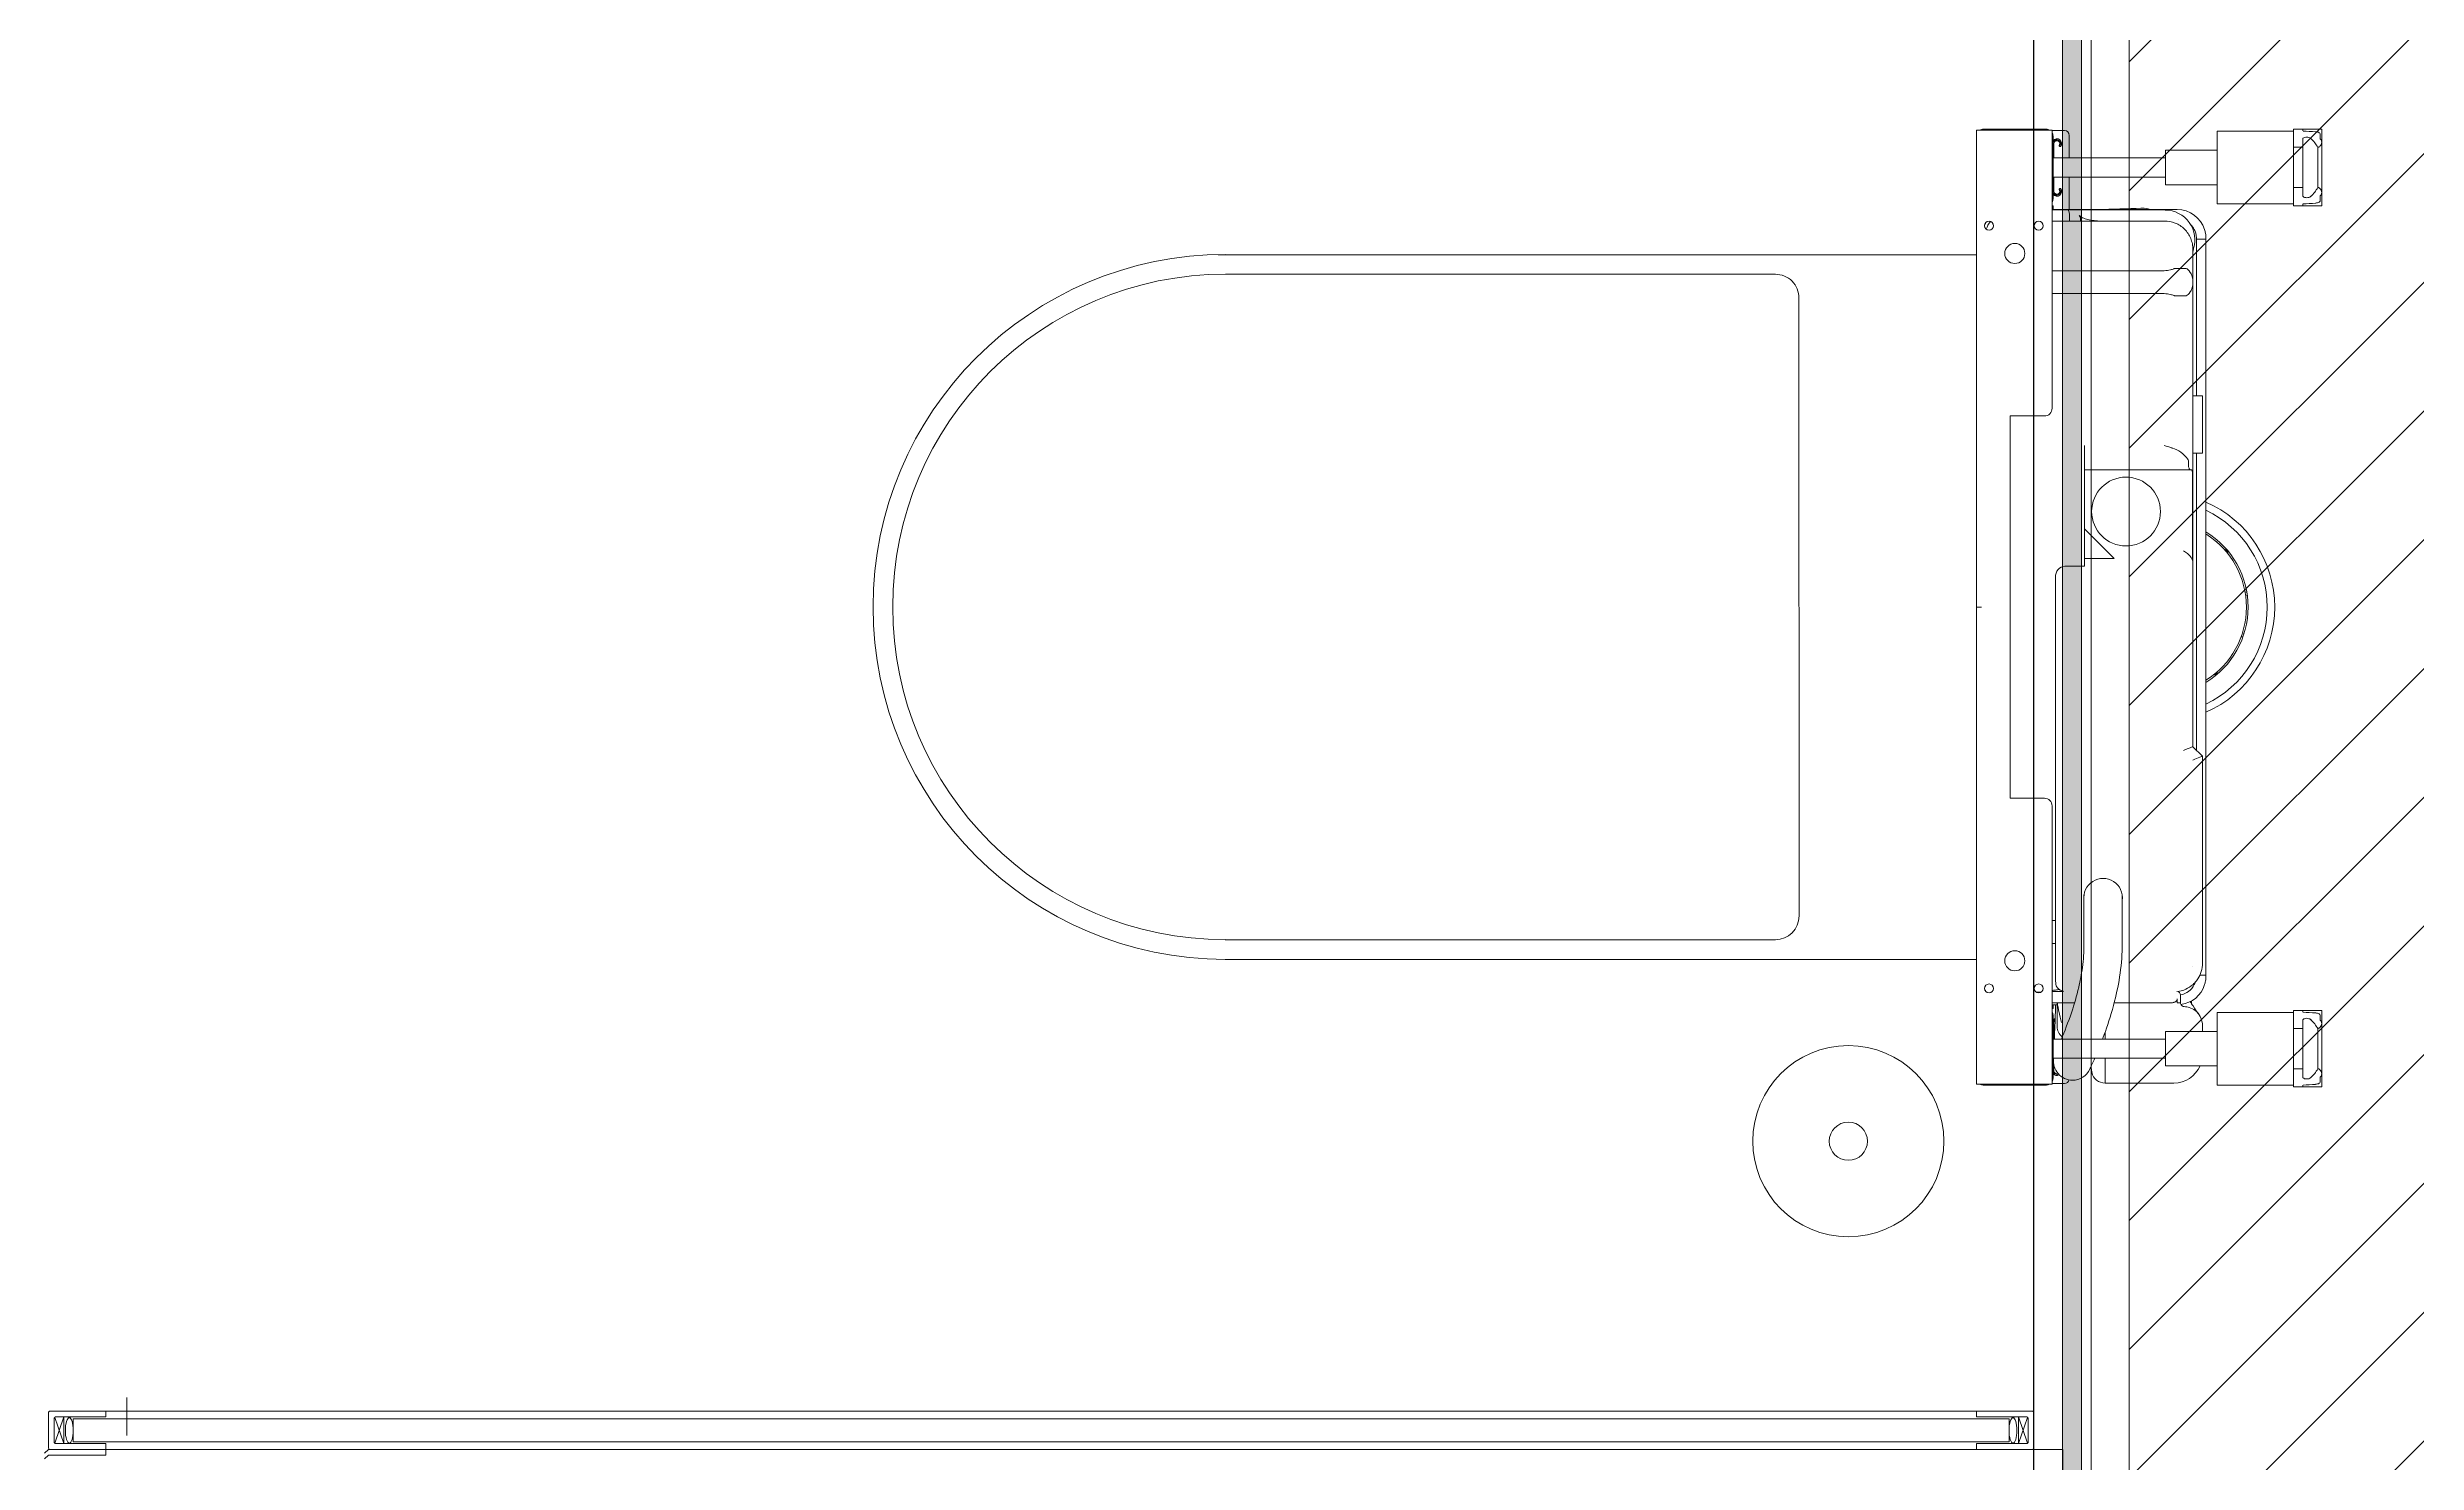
# Model space of a CAD drawing. Header units: millimetres. Extents: x -18512 to 101824, y -95768 to 52898.
# Drawn here: x 60879 to 62118, y -61831 to -61091 of the extents above; entities that cross this region are included whole.
import ezdxf
from ezdxf.enums import TextEntityAlignment as Align

# ---------------------------------------------------------------- set-up
doc = ezdxf.new("R2010")
doc.units = ezdxf.units.MM
doc.header["$LTSCALE"] = 25
doc.set_wipeout_variables(frame=1)
doc.layers.get('0').update_dxf_attribs({"color": 254, "lineweight": 0})
for name, color, linetype in [('1_Wall finish', 2, 'Continuous'), ('AR WALL HATCH', 8, 'Continuous'), ('HAT', 8, 'Continuous')]:
    doc.layers.add(name, color=color, linetype=linetype)
for name, color, linetype, lineweight in [('_FW_FUR_FIXED', 62, 'Continuous', 0), ('_FW_SANITARYWARE', 254, 'Continuous', 0), ('A200-1 Fine Outline', 8, 'Continuous', 9), ('A300-2 Openings', 4, 'Continuous', 15), ('I-FLR-TILE', 253, 'Continuous', 9)]:
    doc.layers.add(name, color=color, linetype=linetype, lineweight=lineweight)
doc.styles.get("Standard").update_dxf_attribs({"font": 'arial.ttf'})

# ---------------------------------------------------------------- blocks, each defined once
blk = doc.blocks.new('system cistern')
at = {"layer": '_FW_SANITARYWARE', "ltscale": 25}
for p, q in [((20675.3, 3084.9), (20714.8, 3084.9)), ((20675.3, 2585.9), (20675.3, 3084.9)), ((20678.8, 3085.4), (20683.5, 3085.4)), ((20683.5, 3085.4), (20699.1, 3085.4)), ((20683.5, 3084.9), (20683.5, 3085.4)), ((20699.1, 3085.4), (20699.1, 3084.9)), ((20699.1, 3085.4), (20711.8, 3085.4)), ((20714.8, 3084.9), (20714.8, 2939.4)), ((20721.3, 3084.6), (20714.8, 3084.6)), ((20715.3, 3081.9), (20715.3, 3048.9)), ((20715.8, 3077.9), (20715.8, 3075.1)), ((20742.5, 3084.4), (20778.5, 3084.4)), ((20742.5, 3071.4), (20742.5, 3084.4)), ((20774.1, 3075.4), (20774.1, 3057.4)), ((20774.1, 3075.4), (20801.1, 3075.4)), ((20841.1, 3085.4), (20801.1, 3085.4)), ((20801.1, 3047.4), (20801.1, 3085.4)), ((20841.1, 3085.4), (20841.1, 3086.4)), ((20841.1, 3086.4), (20846.1, 3086.4)), ((20841.1, 3085.4), (20841.1, 3047.4)), ((20841.1, 3076.9), (20841.1, 3055.8)), ((20841.1, 3076.9), (20846.1, 3076.9)), ((20846.1, 3086.4), (20855.9, 3086.4)), ((20846.1, 3085.4), (20846.1, 3086.4)), ((20846.1, 3076.9), (20846.1, 3081.6)), ((20846.1, 3076.9), (20846.1, 3055.8)), ((20853.9, 3055.8), (20853.9, 3076.9)), ((20855.1, 3083.6), (20855.1, 3081.2)), ((20855.9, 3086.4), (20855.9, 3079.6)), ((20855.9, 3079.6), (20855.9, 3053.1)), ((20715.3, 3071.4), (20774.1, 3071.4)), ((20715.3, 3061.4), (20774.1, 3061.4)), ((20715.8, 3052.9), (20715.8, 3061.4)), ((20717.5, 3050.1), (20717.5, 3050.4)), ((20742.5, 3057.7), (20742.5, 3061.4)), ((20774.1, 3057.4), (20801.1, 3057.4)), ((20793.5, 3054.4), (20793.5, 3057.4)), ((20841.1, 3055.8), (20846.1, 3055.8)), ((20846.1, 3051.1), (20846.1, 3055.8)), ((20855.1, 3051.5), (20855.1, 3049.1)), ((20855.9, 3053.1), (20855.9, 3046.4)), ((20714.8, 3045.4), (20715.3, 3045.4)), ((20717.5, 3043.4), (20714.8, 3043.4)), ((20719.5, 3042.4), (20714.8, 3042.4)), ((20715.3, 3045.4), (20715.3, 3043.4)), ((20719.5, 3042.4), (20726.5, 3042.4)), ((20747.3, 3042.4), (20771.5, 3042.4)), ((20777.6, 3042.4), (20771.5, 3042.4)), ((20782, 3042.4), (20780.2, 3042.4)), ((20782, 3038.4), (20782, 3042.4)), ((20782, 3042.4), (20782, 3042.4)), ((20787.7, 3041.4), (20787.7, 3042.6)), ((20841.1, 3047.4), (20801.1, 3047.4)), ((20841.1, 3046.4), (20841.1, 3047.4)), ((20841.1, 3046.4), (20846.1, 3046.4)), ((20846.1, 3046.4), (20846.1, 3047.3)), ((20855.9, 3046.4), (20846.1, 3046.4)), ((20706.7, 3037), (20708.8, 3037)), ((20708.8, 3037), (20706.8, 3037)), ((20714.8, 3036.4), (20719.5, 3036.4)), ((20716.5, 3029.3), (20716.5, 3022.4)), ((20720.7, 3036.4), (20719.5, 3036.4)), ((20780, 3036.4), (20780, 3036.4)), ((20792.1, 3027.9), (20792.1, 3027.9)), ((20792.2, 3027.9), (20795.3, 3027.9)), ((20795.3, 3027.9), (20795.3, 3028.4)), ((20795.3, 2983.4), (20795.3, 3027.9)), ((20716.5, 3010.6), (20716.5, 3022.4)), ((20793.5, 3021.6), (20793.5, 3021.4)), ((20793.5, 3010.6), (20793.5, 3021.4)), ((20716.5, 3011.4), (20714.8, 3011.4)), ((20716.5, 3009.7), (20716.5, 3010.6)), ((20716.5, 2996.4), (20716.5, 3004.5)), ((20731.5, 3011.4), (20731.5, 2985.9)), ((20751.5, 3011.4), (20751.5, 2985.9)), ((20793.5, 3010.6), (20793.5, 2996.4)), ((20714.8, 2999.4), (20716.5, 2999.4)), ((20716.5, 2972.7), (20716.5, 2996.4)), ((20793.5, 2972.7), (20793.5, 2996.4)), ((20795.3, 2687.4), (20795.3, 2983.4)), ((20716.5, 2972.7), (20716.5, 2962.1)), ((20793.5, 2962.1), (20793.5, 2972.7)), ((20716.5, 2848.7), (20716.5, 2962.1)), ((20793.5, 2913.4), (20793.5, 2962.1)), ((20675.3, 2942.9), (20666.5, 2942.9)), ((20666.5, 2727.9), (20666.5, 2942.9)), ((20525.3, 2930.4), (20526.3, 2931.4)), ((20525.3, 2930.4), (20525.3, 2920.4)), ((20526.3, 2919.4), (20526.3, 2931.4)), ((20526.3, 2931.4), (20666.5, 2931.4)), ((20710.8, 2935.4), (20692.8, 2935.4)), ((20692.8, 2935.4), (20692.8, 2735.4)), ((20525.3, 2920.4), (20526.3, 2919.4)), ((20526.3, 2919.4), (20666.5, 2919.4)), ((20788.5, 2908.4), (20793.5, 2913.4)), ((20788.5, 2848.7), (20788.5, 2908.4)), ((20790.3, 2754.9), (20790.3, 2910.1)), ((20662.3, 2884.4), (20663.8, 2890.9)), ((20663.8, 2890.9), (20663.8, 2779.9)), ((20663.8, 2890.9), (20666.5, 2890.9)), ((20662.3, 2884.4), (20662.3, 2786.4)), ((20799.9, 2871), (20800.2, 2871.3)), ((20799.9, 2871), (20801.5, 2869.7)), ((20801.7, 2870), (20801.5, 2869.7)), ((20716.5, 2848.7), (20716.5, 2835.7)), ((20788.5, 2848.7), (20788.5, 2835.7)), ((20814.6, 2851), (20813.7, 2850.9)), ((20814.4, 2848.9), (20815.3, 2849)), ((20675.3, 2835.4), (20672.8, 2835.4)), ((20675.3, 2835.4), (20675.3, 2837.9)), ((20675.3, 2835.4), (20675.3, 2832.9)), ((20675.3, 2835.4), (20677.8, 2835.4)), ((20716.5, 2819.8), (20716.5, 2835.7)), ((20788.5, 2812), (20788.5, 2835.7)), ((20816.7, 2827.5), (20815.7, 2827.4)), ((20816.1, 2829.4), (20817, 2829.5)), ((20721.5, 2814), (20731.8, 2814)), ((20731.8, 2814), (20731.8, 2750.8)), ((20747.3, 2810), (20731.8, 2810)), ((20731.8, 2794.5), (20747.3, 2810)), ((20788.2, 2806), (20788.2, 2810.9)), ((20788.2, 2765.6), (20788.2, 2806)), ((20788.5, 2812), (20788.5, 2810.9)), ((20788.5, 2806), (20788.5, 2810.9)), ((20788.5, 2806), (20788.5, 2665.4)), ((20806.9, 2806.7), (20805.6, 2805.2)), ((20805.9, 2804.9), (20805.6, 2805.2)), ((20806.9, 2806.7), (20807.2, 2806.5)), ((20662.3, 2786.4), (20663.8, 2779.9)), ((20663.8, 2779.9), (20666.5, 2779.9)), ((20787.3, 2763.6), (20731.8, 2763.6)), ((20786.2, 2759.4), (20786.2, 2761.6)), ((20787.7, 2763.6), (20787.3, 2763.6)), ((20788.5, 2754.9), (20793.5, 2754.9)), ((20793.5, 2724.9), (20793.5, 2754.9)), ((20525.3, 2750.4), (20526.3, 2751.4)), ((20525.3, 2750.4), (20525.3, 2740.4)), ((20525.3, 2740.4), (20526.3, 2739.4)), ((20526.3, 2739.4), (20526.3, 2751.4)), ((20526.3, 2751.4), (20666.5, 2751.4)), ((20526.3, 2739.4), (20666.5, 2739.4)), ((20675.3, 2727.9), (20666.5, 2727.9)), ((20692.8, 2735.4), (20710.8, 2735.4)), ((20714.8, 2731.4), (20714.8, 2585.9)), ((20788.5, 2724.9), (20793.5, 2724.9)), ((20790.3, 2687.4), (20790.3, 2724.9)), ((20790.3, 2687.4), (20790.3, 2642.9)), ((20795.3, 2687.4), (20795.3, 2642.9)), ((20773.5, 2671.4), (20714.8, 2671.4)), ((20785, 2672.5), (20778.9, 2672.5)), ((20714.8, 2659.4), (20773.5, 2659.4)), ((20785, 2658.2), (20778.9, 2658.2)), ((20788.5, 2665.4), (20788.5, 2648.9)), ((20788.5, 2648.4), (20788.5, 2648.9)), ((20790.3, 2642.4), (20790.3, 2642.9)), ((20790.3, 2642.9), (20795.3, 2642.9)), ((20795.3, 2642.9), (20795.3, 2642.4)), ((20773.5, 2633.4), (20714.8, 2633.4)), ((20723.9, 2633.4), (20723.9, 2631.6)), ((20729.6, 2633.4), (20729.6, 2631.6)), ((20723.2, 2627.6), (20714.8, 2627.6)), ((20780.3, 2627.4), (20714.8, 2627.4)), ((20714.8, 2625.4), (20715.3, 2625.4)), ((20715.3, 2627.4), (20715.3, 2625.4)), ((20715.3, 2588.9), (20715.3, 2621.9)), ((20715.8, 2617.9), (20715.8, 2610.4)), ((20773.9, 2627.6), (20723.2, 2627.6)), ((20723.8, 2627.4), (20723.8, 2610.4)), ((20738.7, 2627.4), (20761.8, 2626.6)), ((20751.8, 2627.4), (20761.3, 2626.7)), ((20841.1, 2624.4), (20801.1, 2624.4)), ((20801.1, 2586.4), (20801.1, 2624.4)), ((20841.1, 2624.4), (20841.1, 2625.4)), ((20841.1, 2625.4), (20846.1, 2625.4)), ((20841.1, 2624.4), (20841.1, 2586.4)), ((20846.1, 2625.4), (20855.9, 2625.4)), ((20846.1, 2624.4), (20846.1, 2625.4)), ((20846.1, 2615.9), (20846.1, 2620.6)), ((20855.1, 2622.6), (20855.1, 2620.2)), ((20855.9, 2625.4), (20855.9, 2618.6)), ((20855.9, 2618.6), (20855.9, 2592.1)), ((20715.3, 2610.4), (20774.1, 2610.4)), ((20774.1, 2614.4), (20774.1, 2596.4)), ((20774.1, 2614.4), (20801.1, 2614.4)), ((20841.1, 2615.9), (20841.1, 2594.8)), ((20841.1, 2615.9), (20846.1, 2615.9)), ((20846.1, 2615.9), (20846.1, 2594.8)), ((20853.9, 2594.8), (20853.9, 2615.9)), ((20715.3, 2600.4), (20774.1, 2600.4)), ((20715.8, 2592.9), (20715.8, 2600.4)), ((20723.8, 2600.4), (20723.8, 2588.6)), ((20774.1, 2596.4), (20801.1, 2596.4)), ((20841.1, 2594.8), (20846.1, 2594.8)), ((20846.1, 2590.1), (20846.1, 2594.8)), ((20855.9, 2592.1), (20855.9, 2585.4)), ((20714.8, 2585.9), (20675.3, 2585.9)), ((20678.8, 2585.4), (20683.5, 2585.4)), ((20683.5, 2585.9), (20683.5, 2585.4)), ((20683.5, 2585.4), (20699.1, 2585.4)), ((20699.1, 2585.4), (20699.1, 2585.9)), ((20699.1, 2585.4), (20711.8, 2585.4)), ((20721.3, 2586.1), (20714.8, 2586.1)), ((20841.1, 2586.4), (20801.1, 2586.4)), ((20841.1, 2585.4), (20841.1, 2586.4)), ((20841.1, 2585.4), (20846.1, 2585.4)), ((20846.1, 2585.4), (20846.1, 2586.3)), ((20855.9, 2585.4), (20846.1, 2585.4)), ((20855.1, 2590.5), (20855.1, 2588.1))]:
    blk.add_line(p, q, dxfattribs=at)
for centre, radius in [((20681.8, 3034.9), 2.35), ((20695.3, 3020.4), 5.25), ((20707.8, 3034.9), 2.35), ((20753.5, 2785.4), 18), ((20695.3, 2650.4), 5.25), ((20681.8, 2635.9), 2.35), ((20707.8, 2635.9), 2.35)]:
    blk.add_circle(centre, radius, dxfattribs=at)
for centre, radius, start, end in [((20678.8, 3081.9), 3.5, 90, 121.0027), ((20711.8, 3081.9), 3.5, 58.9973, 90), ((20711.8, 3081.9), 3.5, 0, 31.0027), ((20717.3, 3077.9), 2.5, 59.5983, 143.1301), ((20717.3, 3077.9), 2, 63.1475, 180), ((20725.5, 3072.9), 10, 90, 188.6269), ((20717.3, 3077.9), 1.5, 68.1028, 180), ((20721.3, 3082.1), 2.5, 13.4897, 90), ((20725.5, 3072.9), 10, 24.6071, 90), ((20742.5, 3077.4), 7, 90, 167.9892), ((20778.5, 3069.4), 15, 23.5788, 90), ((20717.3, 3052.9), 2, 180, 243.6173), ((20717.3, 3052.9), 2.5, 216.8699, 249.6433), ((20717.3, 3052.9), 1.5, 180, 232.6706), ((20724.5, 3054.8), 7, 129.0804, 180), ((20723.5, 3050.4), 6, 180, 181.3386), ((20711.8, 3048.9), 3.5, 328.9973, 0), ((20780, 3038.4), 2, 274.3542, 0), ((20780.3, 3028.4), 10, 26.7437, 79.9555), ((20780.3, 3028.4), 15, 17.4576, 82.5467), ((20692.8, 3028.4), 15, 146.2672, 152.5744), ((20741.5, 2987.4), 10.1, 171.9307, 8.0693), ((20710.8, 2939.4), 4, 270, 0), ((20771.3, 2835.4), 60, 293.5886, 66.4114), ((20771.3, 2835.4), 56.1, 295.3398, 64.6602), ((20771.3, 2835.4), 46.1, 301.3876, 58.6124), ((20771.3, 2835.4), 45.2, 302.0961, 57.9039), ((20710.8, 2731.4), 4, 0, 90), ((20778.5, 2665.4), 10, 325.7561, 34.2439), ((20773.9, 2643.3), 15.6, 270.0041, 18.8698), ((20792.5, 2649.6), 4, 180, 198.8698), ((20692.8, 2642.4), 15, 207.4256, 213.7328), ((20694.5, 2642.6), 15, 199.0431, 216.8202), ((20780.3, 2642.4), 15, 270, 342.5424), ((20780.3, 2642.4), 10, 274.8485, 274.8488), ((20780.3, 2642.4), 10, 315.8597, 333.2563), ((20711.8, 2621.9), 3.5, 0, 31.0027), ((20717.3, 2617.9), 2.5, 323.1301, 143.1301), ((20717.3, 2617.9), 2, 315.6385, 180), ((20717.3, 2617.9), 1.5, 330, 180), ((20719, 2616.9), 0.5, 150, 232.8192), ((20717.3, 2592.9), 2.5, 216.8699, 36.8699), ((20717.3, 2592.9), 2, 180, 44.3615), ((20717.3, 2592.9), 1.5, 180, 30), ((20719, 2593.9), 0.5, 127.1808, 210), ((20678.8, 2588.9), 3.5, 238.9973, 270), ((20711.8, 2588.9), 3.5, 270, 301.0027), ((20711.8, 2588.9), 3.5, 328.9973, 0), ((20721.3, 2588.6), 2.5, 270, 0)]:
    blk.add_arc(centre, radius, start, end, dxfattribs=at)
at = {"layer": '_FW_SANITARYWARE', "ltscale": 25, "extrusion": (0, 0, -1)}
for centre, major_axis, ratio, start_param, end_param in [((20812.1, 3066.4), (113.4, 0), 0.176327, 5.017082, 5.077969), ((20838, 3066.4), (0, -20), 0.932515, 3.857968, 4.157578), ((20838, 3066.4), (0, 20), 0.932515, 2.125607, 2.425217), ((20812.1, 3066.4), (-113.4, 0), 0.176327, 4.346809, 4.407696), ((20704.5, 3036.8), (15.6, 0), 0.002415, 1.274072, 1.447229), ((20704.5, 3036.8), (15.6, 0), 0.002415, 4.843518, 5.001552), ((20721.5, 3031.4), (0, 5), 0.999997, 5.871668, 6.105993), ((20778.5, 3021.7), (10.6, -10.6), 0.997588, 5.496885, 5.497787), ((20788.5, 2915.4), (-5, 2.07), 0.00001, 3.138109, 4.710647), ((20783.5, 2910.4), (-5, 2.07), 0.00001, 3.147285, 4.715235), ((20721.5, 2819.8), (0, -5.77), 0.866025, 0, 1.570796), ((20783.5, 2812.9), (0, -5.77), 0.866025, 5.062345, 5.355889), ((20773.5, 2766.6), (0, -15), 1, 5.321801, 6.002795), ((20723.2, 2631.6), (0, -4), 0.177383, 4.712389, 6.283185), ((20717.9, 2631.6), (11.6, 0), 0.343944, 0, 0.286692), ((20812.1, 2605.4), (113.4, 0), 0.176327, 5.017082, 5.077969), ((20838, 2605.4), (0, -20), 0.932515, 3.857968, 4.157578), ((20838, 2605.4), (0, 20), 0.932515, 2.125607, 2.425217), ((20812.1, 2605.4), (-113.4, 0), 0.176327, 4.346809, 4.407696)]:
    blk.add_ellipse(centre, major_axis=major_axis, ratio=ratio, start_param=start_param, end_param=end_param, dxfattribs=at)
at = {"layer": '_FW_SANITARYWARE', "ltscale": 25}
for points, knots in [([(20737.1, 3071.4), (20737, 3071.6), (20736.9, 3071.9), (20735.5, 3075.1), (20735.4, 3075.4), (20734.6, 3077)], [7.634668, 7.634668, 7.634668, 7.634668, 7.812388, 7.812388, 9.941745, 9.941745, 9.941745, 9.941745]), ([(20735.7, 3078.8), (20735.7, 3078.8), (20735.7, 3078.8), (20735.6, 3078.6), (20735.6, 3078.5), (20735.5, 3078.1), (20735.4, 3077.7), (20735.3, 3076.8), (20735.2, 3076.4), (20735.1, 3076)], [0, 0, 0, 0, 0.270941, 0.270941, 0.540386, 0.540386, 1.069046, 1.069046, 1.408242, 1.408242, 1.408242, 1.408242]), ([(20846.1, 3081.6), (20846.1, 3081.6), (20846.1, 3081.6), (20846.3, 3081.8), (20846.6, 3082), (20847.3, 3082.2), (20847.7, 3082.2), (20848.4, 3082.2), (20848.8, 3082.2), (20849.5, 3082), (20849.8, 3081.8), (20850.1, 3081.6), (20850.2, 3081.5), (20850.3, 3081.4)], [0.9803301, 0.9803301, 0.9803301, 0.9803301, 0.9821896, 0.9821896, 1.0921239, 1.0921239, 1.2020581, 1.2020581, 1.3119923, 1.3119923, 1.4219266, 1.4219266, 1.4552106, 1.4552106, 1.4552106, 1.4552106]), ([(20855.1, 3083.6), (20855.1, 3083.8), (20855, 3084.1), (20854.7, 3084.4), (20854.5, 3084.6), (20853.9, 3084.8), (20853.6, 3084.9), (20853, 3085), (20852.8, 3085), (20852.6, 3085)], [0.5037847, 0.5037847, 0.5037847, 0.5037847, 0.6311932, 0.6311932, 0.7586017, 0.7586017, 0.8705463, 0.8705463, 0.9313184, 0.9313184, 0.9313184, 0.9313184]), ([(20853.9, 3076.9), (20854, 3076.9), (20854.1, 3076.9), (20854.4, 3077), (20854.5, 3077), (20854.9, 3077.3), (20855.1, 3077.5), (20855.5, 3078.1), (20855.6, 3078.4), (20855.8, 3079), (20855.9, 3079.3), (20855.9, 3079.8), (20855.8, 3080.1), (20855.6, 3080.6), (20855.5, 3080.9), (20855.2, 3081.1), (20855.2, 3081.2), (20855.1, 3081.2)], [0, 0, 0, 0, 0.0350632, 0.0350632, 0.0701264, 0.0701264, 0.1756294, 0.1756294, 0.2889417, 0.2889417, 0.402254, 0.402254, 0.5043855, 0.5043855, 0.606517, 0.606517, 0.6388437, 0.6388437, 0.6388437, 0.6388437]), ([(20715.5, 3072.4), (20715.5, 3072.4), (20715.5, 3072.4), (20715.6, 3072.2), (20715.6, 3071.8), (20715.6, 3071.4)], [0, 0, 0, 0, 0.2314483, 0.2314483, 0.6934007, 0.6934007, 0.6934007, 0.6934007]), ([(20716, 3061.4), (20716.1, 3060.3), (20716.1, 3059.1), (20716.3, 3053.4), (20716.5, 3048.4), (20716.6, 3043.4)], [2.308829, 2.308829, 2.308829, 2.308829, 2.706407, 2.706407, 4.305684, 4.305684, 4.305684, 4.305684]), ([(20717.5, 3054.8), (20717.5, 3054.8), (20717.5, 3054.8), (20717.5, 3054.6), (20717.5, 3054.4), (20717.5, 3053.8), (20717.5, 3053.2), (20717.5, 3051.7), (20717.5, 3050.9), (20717.5, 3048.8), (20717.5, 3047.5), (20717.5, 3045.3), (20717.5, 3044.5), (20717.5, 3043.4), (20717.5, 3043.1), (20717.5, 3042.7), (20717.5, 3042.6), (20717.5, 3042.5), (20717.5, 3042.4), (20717.5, 3042.4), (20717.5, 3042.4), (20717.5, 3042.4), (20717.5, 3042.4), (20717.5, 3042.4), (20717.5, 3042.4), (20717.5, 3042.4), (20717.5, 3042.4), (20717.5, 3042.4), (20717.5, 3042.4), (20717.5, 3042.4), (20717.5, 3042.4), (20717.5, 3042.4)], [0, 0, 0, 0, 0.336772, 0.336772, 0.668997, 0.668997, 1.186939, 1.186939, 1.631388, 1.631388, 2.10841, 2.10841, 2.371887, 2.371887, 2.459405, 2.459405, 2.488566, 2.488566, 2.498286, 2.498286, 2.501526, 2.501526, 2.502606, 2.502606, 2.502966, 2.502966, 2.503086, 2.503086, 2.503126, 2.503126, 2.503136, 2.503136, 2.503136, 2.503136]), ([(20719.8, 3052.7), (20719.3, 3051), (20718.8, 3049), (20718.2, 3046.1), (20718, 3045.4), (20717.8, 3043.9), (20717.6, 3043.1), (20717.5, 3042.4)], [0, 0, 0, 0, 0.739208, 0.739208, 0.977502, 0.977502, 1.218159, 1.218159, 1.218159, 1.218159]), ([(20717.5, 3050.4), (20717.5, 3050.4), (20717.5, 3050.4), (20717.5, 3050.4), (20717.5, 3050.4), (20717.5, 3050.4), (20717.5, 3050.4), (20717.5, 3050.4), (20717.5, 3050.4), (20717.5, 3050.4), (20717.5, 3050.4), (20717.5, 3050.4), (20717.5, 3050.4), (20717.5, 3050.4), (20717.5, 3050.4), (20717.5, 3050.4), (20717.5, 3050.4), (20717.5, 3050.4), (20717.5, 3050.4), (20717.5, 3050.4), (20717.5, 3050.4), (20717.5, 3050.3), (20717.5, 3050.3), (20717.5, 3050.2), (20717.5, 3049.9), (20717.5, 3048.8), (20717.5, 3048.3), (20717.5, 3047.2), (20717.5, 3046.6), (20717.5, 3045.2), (20717.5, 3044.4), (20717.5, 3043.3), (20717.5, 3043.1), (20717.5, 3042.7), (20717.5, 3042.6), (20717.5, 3042.5), (20717.5, 3042.4), (20717.5, 3042.4), (20717.5, 3042.4), (20717.5, 3042.4), (20717.5, 3042.4), (20717.5, 3042.4), (20717.5, 3042.4), (20717.5, 3042.4), (20717.5, 3042.4), (20717.5, 3042.4), (20717.5, 3042.4), (20717.5, 3042.4), (20717.5, 3042.4), (20717.5, 3042.4)], [0, 0, 0, 0, 0.000012, 0.000012, 0.000078, 0.000078, 0.000166, 0.000166, 0.000401, 0.000401, 0.001027, 0.001027, 0.002697, 0.002697, 0.007149, 0.007149, 0.019022, 0.019022, 0.034852, 0.034852, 0.077067, 0.077067, 0.133357, 0.133357, 0.618468, 0.618468, 0.933501, 0.933501, 1.203959, 1.203959, 1.469495, 1.469495, 1.557076, 1.557076, 1.586239, 1.586239, 1.59596, 1.59596, 1.5992, 1.5992, 1.60028, 1.60028, 1.60064, 1.60064, 1.60076, 1.60076, 1.6008, 1.6008, 1.600809, 1.600809, 1.600809, 1.600809]), ([(20719.7, 3061.4), (20721.2, 3057.6), (20723.2, 3052.7), (20726.4, 3043.2), (20727.6, 3038.9), (20729.5, 3031), (20730.2, 3027.5), (20731.2, 3019.9), (20731.5, 3015.7), (20731.5, 3011.4)], [2.769667, 2.769667, 2.769667, 2.769667, 5.156278, 5.156278, 6.821659, 6.821659, 7.972119, 7.972119, 9.243337, 9.243337, 9.243337, 9.243337]), ([(20751.5, 3011.4), (20751.5, 3016.7), (20751.1, 3021.9), (20749.7, 3032.1), (20748.7, 3037), (20746, 3047.4), (20744.3, 3052.7), (20742.2, 3058.8), (20741.7, 3060.1), (20741.2, 3061.4)], [0, 0, 0, 0, 1.571299, 1.571299, 3.189399, 3.189399, 5.240618, 5.240618, 5.829367, 5.829367, 5.829367, 5.829367]), ([(20793.5, 3054.4), (20793.5, 3054.4), (20793.5, 3054.4), (20793.5, 3052.7), (20793.1, 3051.1), (20791.7, 3048.4), (20790.8, 3047.3), (20788.8, 3045.8), (20787.8, 3045.2), (20785.8, 3044.6), (20784.9, 3044.4), (20783.9, 3044.4)], [-2.060396, -2.060396, -2.060396, -2.060396, -2.059058, -2.059058, -1.359187, -1.359187, -0.790326, -0.790326, -0.347939, -0.347939, -0.044543, -0.044543, -0.044543, -0.044543]), ([(20850.3, 3051.3), (20850.2, 3051.2), (20850.1, 3051.2), (20849.8, 3050.9), (20849.5, 3050.8), (20848.8, 3050.6), (20848.4, 3050.5), (20847.7, 3050.5), (20847.3, 3050.6), (20846.6, 3050.8), (20846.3, 3050.9), (20846.1, 3051.1), (20846.1, 3051.1), (20846.1, 3051.1)], [0.9489056, 0.9489056, 0.9489056, 0.9489056, 0.9821896, 0.9821896, 1.0921239, 1.0921239, 1.2020581, 1.2020581, 1.3119923, 1.3119923, 1.4219266, 1.4219266, 1.4237861, 1.4237861, 1.4237861, 1.4237861]), ([(20855.1, 3051.5), (20855.2, 3051.6), (20855.2, 3051.6), (20855.5, 3051.9), (20855.6, 3052.1), (20855.8, 3052.6), (20855.9, 3052.9), (20855.9, 3053.5), (20855.8, 3053.8), (20855.6, 3054.5), (20855.4, 3054.8), (20855, 3055.3), (20854.8, 3055.5), (20854.5, 3055.7), (20854.4, 3055.7), (20854.1, 3055.8), (20854, 3055.8), (20853.9, 3055.8)], [-0.6447463, -0.6447463, -0.6447463, -0.6447463, -0.6124196, -0.6124196, -0.5102881, -0.5102881, -0.4081567, -0.4081567, -0.2812853, -0.2812853, -0.154414, -0.154414, -0.077207, -0.077207, -0.0386035, -0.0386035, 0, 0, 0, 0]), ([(20778.5, 3042.2), (20778.3, 3042.3), (20778.1, 3042.3), (20777.7, 3042.4), (20777.6, 3042.4), (20777.6, 3042.4)], [0.26037149, 0.26037149, 0.26037149, 0.26037149, 0.32981746, 0.32981746, 0.35391588, 0.35391588, 0.35391588, 0.35391588]), ([(20780.2, 3040.4), (20780.2, 3040.6), (20780.2, 3040.8), (20780, 3041.2), (20779.9, 3041.4), (20779.5, 3041.8), (20779.2, 3041.9), (20778.8, 3042.1), (20778.7, 3042.2), (20778.5, 3042.2)], [0, 0, 0, 0, 0.0624149, 0.0624149, 0.1330859, 0.1330859, 0.2212591, 0.2212591, 0.2668093, 0.2668093, 0.2668093, 0.2668093]), ([(20782, 3042.4), (20782, 3042.5), (20782, 3042.6), (20782.1, 3042.9), (20782.2, 3043.2), (20782.4, 3043.6), (20782.6, 3043.8), (20783, 3044.1), (20783.2, 3044.2), (20783.6, 3044.3), (20783.8, 3044.4), (20783.9, 3044.4)], [-0.653646, -0.653646, -0.653646, -0.653646, -0.6176462, -0.6176462, -0.5513847, -0.5513847, -0.4752602, -0.4752602, -0.3911989, -0.3911989, -0.3386413, -0.3386413, -0.3386413, -0.3386413]), ([(20787.1, 3041.7), (20787.5, 3042.4), (20788.1, 3043.3), (20789.5, 3045.6), (20790.4, 3046.8), (20791, 3047.7), (20791.2, 3047.9), (20791.3, 3048), (20791.3, 3048), (20791.3, 3048)], [0.285351, 0.285351, 0.285351, 0.285351, 1.112132, 1.112132, 2.88311, 2.88311, 3.988296, 3.988296, 4.266135, 4.266135, 4.266135, 4.266135]), ([(20852.6, 3047.7), (20852.8, 3047.7), (20853, 3047.7), (20853.6, 3047.8), (20853.9, 3047.9), (20854.5, 3048.1), (20854.7, 3048.3), (20855, 3048.7), (20855.1, 3048.9), (20855.1, 3049.1)], [1.0338944, 1.0338944, 1.0338944, 1.0338944, 1.0946665, 1.0946665, 1.2066111, 1.2066111, 1.3340196, 1.3340196, 1.4614281, 1.4614281, 1.4614281, 1.4614281]), ([(20714.8, 3036), (20715.3, 3035.9), (20715.9, 3035.8), (20717.2, 3035.6), (20717.9, 3035.5), (20718.6, 3035.5)], [1.920422, 1.920422, 1.920422, 1.920422, 2.1160234, 2.1160234, 2.3237241, 2.3237241, 2.3237241, 2.3237241]), ([(20717.8, 3034.7), (20717.6, 3034.5), (20717.4, 3034.3), (20716.9, 3033.3), (20716.7, 3032.3), (20716.5, 3030.5), (20716.5, 3029.9), (20716.5, 3029.3)], [0.5046726, 0.5046726, 0.5046726, 0.5046726, 0.6099644, 0.6099644, 0.8935396, 0.8935396, 1.0229649, 1.0229649, 1.0229649, 1.0229649]), ([(20718.6, 3035.5), (20718.5, 3035.4), (20718.4, 3035.3), (20718.1, 3035.1), (20717.9, 3034.9), (20717.8, 3034.7)], [0.5853556, 0.5853556, 0.5853556, 0.5853556, 0.6729796, 0.6729796, 0.789365, 0.789365, 0.789365, 0.789365]), ([(20780.7, 3036.5), (20781.8, 3036.3), (20782.8, 3036.1), (20785, 3035.2), (20786.4, 3034.5), (20788.3, 3033.1), (20788.9, 3032.5), (20790, 3031.3), (20790.6, 3030.6), (20791.8, 3028.8), (20792.4, 3027.5), (20793.3, 3024.6), (20793.5, 3023.1), (20793.5, 3021.7), (20793.5, 3021.7), (20793.5, 3021.6)], [2.605411, 2.605411, 2.605411, 2.605411, 3.024417, 3.024417, 3.552003, 3.552003, 3.815796, 3.815796, 4.079589, 4.079589, 4.505038, 4.505038, 4.930487, 4.930487, 4.93196, 4.93196, 4.93196, 4.93196]), ([(20794.6, 3032.9), (20794.8, 3032.3), (20794.9, 3031.6), (20795.2, 3030.4), (20795.2, 3029.8), (20795.3, 3029), (20795.3, 3028.6), (20795.3, 3028.4)], [0.8034662, 0.8034662, 0.8034662, 0.8034662, 0.9950702, 0.9950702, 1.1866741, 1.1866741, 1.3481419, 1.3481419, 1.3481419, 1.3481419]), ([(20716.5, 3004.5), (20716.5, 3004.9), (20716.5, 3005.3), (20716.5, 3006), (20716.6, 3006.3), (20716.6, 3006.8), (20716.6, 3007), (20716.6, 3007.5), (20716.6, 3007.8), (20716.5, 3008.3), (20716.5, 3008.7), (20716.5, 3009.3), (20716.5, 3009.5), (20716.5, 3009.7)], [-1.3723762, -1.3723762, -1.3723762, -1.3723762, -1.2686965, -1.2686965, -1.1944633, -1.1944633, -1.1369939, -1.1369939, -1.0757377, -1.0757377, -0.9840461, -0.9840461, -0.9255192, -0.9255192, -0.9255192, -0.9255192]), ([(20787.5, 2809.4), (20787.5, 2809.4), (20787.4, 2809.3), (20786.9, 2808.6), (20786.3, 2807.9), (20785, 2806.9), (20784.2, 2806.4), (20783.5, 2806)], [-0.5051912, -0.5051912, -0.5051912, -0.5051912, -0.4817025, -0.4817025, -0.2408513, -0.2408513, 0, 0, 0, 0]), ([(20788.5, 2810.9), (20788.5, 2810.9), (20788.5, 2810.9), (20788.5, 2811), (20788.5, 2811), (20788.4, 2811), (20788.4, 2811), (20788.4, 2811)], [-0.0020219, -0.0020219, -0.0020219, -0.0020219, 0, 0, 0.1522579, 0.1522579, 0.2097942, 0.2097942, 0.2097942, 0.2097942]), ([(20787.7, 2763.6), (20787.8, 2763.6), (20787.9, 2763.7), (20788, 2763.9), (20788.1, 2764), (20788.1, 2764.4), (20788.2, 2764.6), (20788.2, 2765.1), (20788.2, 2765.4), (20788.2, 2765.6)], [-0.2873809, -0.2873809, -0.2873809, -0.2873809, -0.2301872, -0.2301872, -0.1509698, -0.1509698, -0.0754849, -0.0754849, 0, 0, 0, 0]), ([(20785.8, 2758), (20785.8, 2758), (20785.9, 2758.1), (20786, 2758.3), (20786.1, 2758.5), (20786.2, 2758.9), (20786.2, 2759.2), (20786.2, 2759.4)], [-0.1574351, -0.1574351, -0.1574351, -0.1574351, -0.1478871, -0.1478871, -0.0739435, -0.0739435, 0, 0, 0, 0]), ([(20786.2, 2761.6), (20786.2, 2761.9), (20786.3, 2762.1), (20786.4, 2762.6), (20786.5, 2762.8), (20786.7, 2763.2), (20786.8, 2763.3), (20787, 2763.6), (20787.2, 2763.6), (20787.3, 2763.6)], [0.6321657, 0.6321657, 0.6321657, 0.6321657, 0.7076386, 0.7076386, 0.7831115, 0.7831115, 0.868039, 0.868039, 0.9529665, 0.9529665, 0.9529665, 0.9529665]), ([(20773.5, 2750.8), (20774.7, 2751.2), (20776.1, 2751.7), (20777.5, 2752.1), (20777.6, 2752.2), (20777.7, 2752.2)], [0, 0, 0, 0, 0.3881027, 0.3881027, 0.4212224, 0.4212224, 0.4212224, 0.4212224]), ([(20778.5, 2672.4), (20778, 2672.2), (20777.4, 2672), (20775.7, 2671.5), (20774.6, 2671.4), (20773.5, 2671.4)], [-0.5205637, -0.5205637, -0.5205637, -0.5205637, -0.3344315, -0.3344315, 0, 0, 0, 0]), ([(20786.8, 2671), (20786.8, 2671), (20786.7, 2671.1), (20786.5, 2671.4), (20786.3, 2671.7), (20785.7, 2672.1), (20785.4, 2672.3), (20785, 2672.5)], [3.3624976, 3.3624976, 3.3624976, 3.3624976, 3.3810033, 3.3810033, 3.5279106, 3.5279106, 3.7011354, 3.7011354, 3.7011354, 3.7011354]), ([(20773.5, 2659.4), (20774.6, 2659.4), (20775.7, 2659.2), (20777.4, 2658.8), (20778, 2658.6), (20778.5, 2658.4)], [6.3493965, 6.3493965, 6.3493965, 6.3493965, 6.6838279, 6.6838279, 6.8699601, 6.8699601, 6.8699601, 6.8699601]), ([(20785, 2658.2), (20785.4, 2658.4), (20785.7, 2658.6), (20786.3, 2659.1), (20786.5, 2659.3), (20786.7, 2659.7), (20786.8, 2659.7), (20786.8, 2659.7)], [1.7132956, 1.7132956, 1.7132956, 1.7132956, 1.8865204, 1.8865204, 2.0334277, 2.0334277, 2.0519334, 2.0519334, 2.0519334, 2.0519334]), ([(20773.5, 2633.4), (20775.5, 2633.4), (20777.4, 2633.7), (20781, 2635.2), (20782.7, 2636.3), (20785.5, 2639.1), (20786.6, 2640.7), (20787.7, 2643.4), (20788, 2644.4), (20788.3, 2645.9), (20788.4, 2646.4), (20788.5, 2647.3), (20788.5, 2647.6), (20788.5, 2648.1), (20788.5, 2648.1), (20788.5, 2648.3), (20788.5, 2648.3), (20788.5, 2648.4)], [-2.295996, -2.295996, -2.295996, -2.295996, -1.723494, -1.723494, -1.150961, -1.150961, -0.57839, -0.57839, -0.278853, -0.278853, -0.127932, -0.127932, -0.023756, -0.023756, 0, 0, 0.014884, 0.014884, 0.014884, 0.014884]), ([(20789.2, 2637.9), (20789.5, 2638.4), (20789.8, 2639.1), (20790.1, 2640.3), (20790.2, 2640.9), (20790.3, 2641.8), (20790.3, 2642.1), (20790.3, 2642.4)], [0.9733398, 0.9733398, 0.9733398, 0.9733398, 1.1695266, 1.1695266, 1.3657135, 1.3657135, 1.5279542, 1.5279542, 1.5279542, 1.5279542]), ([(20794.6, 2637.9), (20794.8, 2638.5), (20794.9, 2639.1), (20795.2, 2640.4), (20795.2, 2640.9), (20795.3, 2641.8), (20795.3, 2642.1), (20795.3, 2642.4)], [0.8034662, 0.8034662, 0.8034662, 0.8034662, 0.9950702, 0.9950702, 1.1866741, 1.1866741, 1.3481419, 1.3481419, 1.3481419, 1.3481419]), ([(20729.1, 2630.5), (20729.3, 2630.7), (20729.5, 2630.9), (20730.1, 2631.3), (20730.4, 2631.5), (20731.6, 2632.1), (20732.5, 2632.4), (20735.6, 2633.1), (20738, 2633.4), (20740.2, 2633.4)], [-1.14517, -1.14517, -1.14517, -1.14517, -1.051676, -1.051676, -0.938265, -0.938265, -0.66145, -0.66145, 0, 0, 0, 0]), ([(20718.7, 2616.5), (20718.7, 2616.4), (20718.8, 2616.4), (20718.9, 2616.4), (20719, 2616.4), (20719, 2616.4)], [0.16351927, 0.16351927, 0.16351927, 0.16351927, 0.1838744, 0.1838744, 0.20481963, 0.20481963, 0.20481963, 0.20481963]), ([(20766.1, 2627.4), (20766.1, 2627.4), (20766.1, 2627.4), (20764.7, 2626.8), (20763.3, 2626.6), (20761.7, 2626.6), (20761.5, 2626.6), (20761.3, 2626.7)], [-10.8020121, -10.8020121, -10.8020121, -10.8020121, -10.7973063, -10.7973063, -10.3673966, -10.3673966, -10.3150117, -10.3150117, -10.3150117, -10.3150117]), ([(20846.1, 2620.6), (20846.1, 2620.6), (20846.1, 2620.6), (20846.3, 2620.8), (20846.6, 2621), (20847.3, 2621.2), (20847.7, 2621.2), (20848.4, 2621.2), (20848.8, 2621.2), (20849.5, 2621), (20849.8, 2620.8), (20850.1, 2620.6), (20850.2, 2620.5), (20850.3, 2620.4)], [0.9803301, 0.9803301, 0.9803301, 0.9803301, 0.9821896, 0.9821896, 1.0921239, 1.0921239, 1.2020581, 1.2020581, 1.3119923, 1.3119923, 1.4219266, 1.4219266, 1.4552106, 1.4552106, 1.4552106, 1.4552106]), ([(20855.1, 2622.6), (20855.1, 2622.8), (20855, 2623.1), (20854.7, 2623.4), (20854.5, 2623.6), (20853.9, 2623.8), (20853.6, 2623.9), (20853, 2624), (20852.8, 2624), (20852.6, 2624)], [0.5037847, 0.5037847, 0.5037847, 0.5037847, 0.6311932, 0.6311932, 0.7586017, 0.7586017, 0.8705463, 0.8705463, 0.9313184, 0.9313184, 0.9313184, 0.9313184]), ([(20853.9, 2615.9), (20854, 2615.9), (20854.1, 2615.9), (20854.4, 2616), (20854.5, 2616), (20854.9, 2616.3), (20855.1, 2616.5), (20855.5, 2617.1), (20855.6, 2617.4), (20855.8, 2618), (20855.9, 2618.3), (20855.9, 2618.8), (20855.8, 2619.1), (20855.6, 2619.6), (20855.5, 2619.9), (20855.2, 2620.1), (20855.2, 2620.2), (20855.1, 2620.2)], [0, 0, 0, 0, 0.0350632, 0.0350632, 0.0701264, 0.0701264, 0.1756294, 0.1756294, 0.2889417, 0.2889417, 0.402254, 0.402254, 0.5043855, 0.5043855, 0.606517, 0.606517, 0.6388437, 0.6388437, 0.6388437, 0.6388437]), ([(20719, 2594.4), (20719, 2594.4), (20718.9, 2594.4), (20718.8, 2594.3), (20718.7, 2594.3), (20718.7, 2594.3)], [0.31713592, 0.31713592, 0.31713592, 0.31713592, 0.33808115, 0.33808115, 0.35843629, 0.35843629, 0.35843629, 0.35843629]), ([(20855.1, 2590.5), (20855.2, 2590.6), (20855.2, 2590.6), (20855.5, 2590.9), (20855.6, 2591.1), (20855.8, 2591.6), (20855.9, 2591.9), (20855.9, 2592.5), (20855.8, 2592.8), (20855.6, 2593.5), (20855.4, 2593.8), (20855, 2594.3), (20854.8, 2594.5), (20854.5, 2594.7), (20854.4, 2594.7), (20854.1, 2594.8), (20854, 2594.8), (20853.9, 2594.8)], [-0.6447463, -0.6447463, -0.6447463, -0.6447463, -0.6124196, -0.6124196, -0.5102881, -0.5102881, -0.4081567, -0.4081567, -0.2812853, -0.2812853, -0.154414, -0.154414, -0.077207, -0.077207, -0.0386035, -0.0386035, 0, 0, 0, 0]), ([(20850.3, 2590.3), (20850.2, 2590.2), (20850.1, 2590.2), (20849.8, 2589.9), (20849.5, 2589.8), (20848.8, 2589.6), (20848.4, 2589.5), (20847.7, 2589.5), (20847.3, 2589.6), (20846.6, 2589.8), (20846.3, 2589.9), (20846.1, 2590.1), (20846.1, 2590.1), (20846.1, 2590.1)], [0.9489056, 0.9489056, 0.9489056, 0.9489056, 0.9821896, 0.9821896, 1.0921239, 1.0921239, 1.2020581, 1.2020581, 1.3119923, 1.3119923, 1.4219266, 1.4219266, 1.4237861, 1.4237861, 1.4237861, 1.4237861]), ([(20852.6, 2586.7), (20852.8, 2586.7), (20853, 2586.7), (20853.6, 2586.8), (20853.9, 2586.9), (20854.5, 2587.1), (20854.7, 2587.3), (20855, 2587.7), (20855.1, 2587.9), (20855.1, 2588.1)], [1.0338944, 1.0338944, 1.0338944, 1.0338944, 1.0946665, 1.0946665, 1.2066111, 1.2066111, 1.3340196, 1.3340196, 1.4614281, 1.4614281, 1.4614281, 1.4614281])]:
    blk.add_open_spline(points, degree=3, knots=knots, dxfattribs=at)
for points in [[(20717.5, 3050.1), (20717.5, 3050.1), (20717.5, 3050.2), (20717.5, 3050.2)], [(20780.2, 3042.4), (20780.2, 3041.7), (20780.2, 3041), (20780.2, 3040.4)], [(20718.6, 3035.5), (20718.9, 3035.7), (20719.2, 3035.9), (20719.5, 3036)], [(20789.7, 3031.6), (20789.6, 3032), (20789.4, 3032.5), (20789.2, 3032.9)], [(20789.9, 3031.3), (20789.9, 3031.3), (20789.9, 3031.3), (20789.9, 3031.3)], [(20788.5, 3023.5), (20788.5, 3023.5), (20788.5, 3023.5), (20788.5, 3023.5)], [(20788.4, 2811), (20788.3, 2811), (20788.3, 2810.9), (20788.2, 2810.9)], [(20778.9, 2672.5), (20778.8, 2672.5), (20778.7, 2672.4), (20778.5, 2672.4)], [(20778.5, 2658.4), (20778.7, 2658.3), (20778.8, 2658.3), (20778.9, 2658.2)]]:
    blk.add_open_spline(points, degree=3, dxfattribs=at)
for points, weights in [([(20719.3, 2616.4), (20719.1, 2616.4), (20719, 2616.4)], [1.13803831314, 1.11538659778, 1.08976678364]), ([(20719, 2594.4), (20719.1, 2594.4), (20719.3, 2594.4)], [1.08976678364, 1.11538659778, 1.13803831314])]:
    blk.add_rational_spline(points, weights, degree=2, dxfattribs=at)
at = {"layer": '_FW_SANITARYWARE'}
for s, p in [('DF WC Sig12 H112 GA-F 90/110 VB GB-Norm', (20517.3, 2835.9)), ('GEB-ART-NR 111.353', (20511.9, 2833.9)), ('Geberit', (20523.8, 2835.9))]:
    blk.add_text(s, height=3.5, rotation=90, dxfattribs=at).set_placement(p, align=Align.CENTER)
blk = doc.blocks.new('wc')
blk.add_wipeout([(36025.3, -7129.8), (36025.2, -6761.5), (35632.4, -6761.6), (35607, -6763.3), (35580.7, -6769), (35556, -6778.2), (35532.3, -6791.2), (35512.3, -6806.2), (35492.1, -6826.5), (35477, -6847), (35465, -6869.2), (35455.5, -6894.9), (35450.3, -6919), (35448.3, -6945.8), (35450.2, -6972.1), (35455.9, -6997.9), (35465, -7022.4), (35478, -7046), (35493.1, -7066.1), (35512, -7085), (35533, -7100.8), (35555.3, -7113), (35581.7, -7122.8), (35608.2, -7128.3), (35632.5, -7129.9)])
at = {"layer": '_FW_SANITARYWARE'}
for p, q in [((35632.4, -6761.6), (36025.2, -6761.5)), ((36025.2, -6761.5), (36025.3, -7129.8)), ((35632.4, -6771.8), (35920, -6771.8)), ((35932.4, -7107.2), (35932.4, -6784.2)), ((35632.6, -7119.7), (35920.1, -7119.6)), ((36025.3, -7129.8), (35632.6, -7129.9))]:
    blk.add_line(p, q, dxfattribs=at)
at = {"layer": '_FW_SANITARYWARE', "extrusion": (0, 0, -1)}
for centre, radius, start, end in [((-35632.5, -6945.8), 184.2, 269.9831, 89.983), ((-35632.5, -6945.8), 173.9, 269.9837, 89.9831), ((-35920, -6784.2), 12.4, 89.9889, 179.9874), ((-35920.1, -7107.3), 12.3, 179.417, 270.2233)]:
    blk.add_arc(centre, radius, start, end, dxfattribs=at)

msp = doc.modelspace()

# ---------------------------------------------------------------- hatches: boundary and pattern name
at = {"layer": 'AR WALL HATCH', "lineweight": 5}
h = msp.add_hatch(dxfattribs=at)
h.set_pattern_fill('ANSI31', color=256, scale=15, style=0)
h.set_pattern_definition([(45, (59229.075, -102497.31), (-33.67596, 33.67596), [])])
h.paths.add_polyline_path([(62048.1, -60713.9), (61968.1, -60713.9), (61968.1, -62982.4), (62168.1, -62982.4), (62168.1, -59926.9), (61968.1, -59926.9), (61968.1, -60309.9), (62048.1, -60309.9)])
at = {"layer": 'HAT'}
h = msp.add_hatch(dxfattribs=at)
h.set_pattern_fill('AR-SAND', color=256, scale=0.1, style=0)
h.set_pattern_definition([(37.5, (59229.075, -102497.3092), (-0.16000313, 4.89413237), [0, -3.8608, 0, -4.318, 0, -4.1275]), (7.5, (59229.075, -102497.309), (4.4952328, 7.168251), [0, -2.0828, 0, -3.4798, 0, -1.3335]), (327.5, (59225.951, -102497.3092), (7.9099237, 0.01437185), [0, -1.27, 0, -4.572, 0, -5.969]), (317.5, (59225.951, -102497.309), (7.6355645, 2.2292932), [0, -0.635, 0, -2.9972, 0, -3.429])])
h.paths.add_polyline_path([(61943.1, -62801.9), (61933.1, -62791.9), (61933.1, -60011.9), (61943.1, -60001.9)])

# ---------------------------------------------------------------- linework, layer by layer
at = {"color": 252, "lineweight": 9}
msp.add_line((60920.3, -61816.9, 0), (60920.3, -61796.9, 0), dxfattribs=at)
at = {"layer": '1_Wall finish', "color": 2, "lineweight": 0}
msp.add_line((61902.7, -61824.1, 0), (61933.2, -61824.1, 0), dxfattribs=at)
at = {"layer": '1_Wall finish', "color": 2}
msp.add_line((61933.2, -61824.1, 0), (61933.2, -62055.4, 0), dxfattribs=at)
at = {"layer": '1_Wall finish', "elevation": 0}
msp.add_lwpolyline([(61918.2, -61814.1), (61918.1, -60731.9), (62068.1, -60731.9), (62068.1, -60291.9), (61918.1, -60291.9), (61918.1, -60016.9)], dxfattribs=at)
at = {"layer": '1_Wall finish', "color": 2, "elevation": 0}
msp.add_lwpolyline([(61918.1, -62791.9), (61918.1, -60745.8)], dxfattribs=at)
at = {"layer": '_FW_FUR_FIXED', "lineweight": 9}
for radius in [50, 10]:
    msp.add_circle((61821.1, -61662.9, 0), radius, dxfattribs=at)
at = {"layer": 'A200-1 Fine Outline', "lineweight": 0}
for p, q in [((61888.2, -61804.1, 0), (60909.2, -61804.1, 0)), ((61888.2, -61824.1, 0), (60909.2, -61824.1, 0))]:
    msp.add_line(p, q, dxfattribs=at)
at = {"layer": 'A300-2 Openings', "color": 2, "lineweight": 0}
for p, q in [((60879.2, -61805.1, 0), (60879.2, -61823.1, 0)), ((60880.2, -61804.1, 0), (60909.2, -61804.1, 0)), ((60882.2, -61820.1, 0), (60882.2, -61808.1, 0)), ((60883.2, -61807.1, 0), (60887.2, -61807.1, 0)), ((60887.2, -61807.1, 0), (60909.2, -61807.1, 0)), ((60887.2, -61821.1, 0), (60887.2, -61807.1, 0)), ((60892.2, -61808.1, 0), (61905.2, -61808.1, 0)), ((60892.2, -61820.1, 0), (60892.2, -61808.1, 0)), ((60909.2, -61804.1, 0), (60909.2, -61807.1, 0)), ((61917.2, -61804.1, 0), (61888.2, -61804.1, 0)), ((61888.2, -61804.1, 0), (61888.2, -61807.1, 0)), ((61910.2, -61807.1, 0), (61888.2, -61807.1, 0)), ((61905.2, -61820.1, 0), (61905.2, -61808.1, 0)), ((61910.2, -61821.1, 0), (61910.2, -61807.1, 0)), ((61914.2, -61807.1, 0), (61910.2, -61807.1, 0)), ((61915.2, -61820.1, 0), (61915.2, -61808.1, 0)), ((61918.2, -61805.1, 0), (61918.2, -61823.1, 0)), ((60879.2, -61824.1, 0), (60877.2, -61826.1, 0)), ((60879.2, -61827.1, 0), (60877.2, -61829.1, 0)), ((60879.2, -61824.1, 0), (60909.2, -61824.1, 0)), ((60879.2, -61827.1, 0), (60909.2, -61827.1, 0)), ((60909.2, -61821.1, 0), (60883.2, -61821.1, 0)), ((60892.2, -61820.1, 0), (61905.2, -61820.1, 0)), ((60909.2, -61824.1, 0), (60909.2, -61821.1, 0)), ((60909.2, -61824.1, 0), (60909.2, -61827.1, 0)), ((61888.2, -61824.1, 0), (61888.2, -61821.1, 0)), ((61888.2, -61821.1, 0), (61914.2, -61821.1, 0)), ((61917.2, -61824.1, 0), (61888.2, -61824.1, 0))]:
    msp.add_line(p, q, dxfattribs=at)
at = {"layer": 'A300-2 Openings', "color": 1, "lineweight": 0}
for p, q in [((60887.2, -61807.1, 0), (60882.5, -61820.8, 0)), ((60882.5, -61807.4, 0), (60887.2, -61821.1, 0)), ((61910.2, -61807.1, 0), (61914.9, -61820.8, 0)), ((61914.9, -61807.4, 0), (61910.2, -61821.1, 0))]:
    msp.add_line(p, q, dxfattribs=at)
at = {"layer": 'A300-2 Openings', "color": 2, "lineweight": 0}
for centre, start, end in [((60880.2, -61805.1, 0), 90, 180.0001), ((60883.2, -61808.1, 0), 90, 180), ((61914.2, -61808.1, 0), 0, 90), ((61917.2, -61805.1, 0), 359.9999, 90), ((60880.2, -61823.1, 0), 180.0001, 270), ((60883.2, -61820.1, 0), 180, 270), ((61914.2, -61820.1, 0), 270, 0), ((61917.2, -61823.1, 0), 270, 359.9999)]:
    msp.add_arc(centre, 1, start, end, dxfattribs=at)
at = {"layer": 'A300-2 Openings', "color": 1, "lineweight": 0}
msp.add_ellipse((60890.1, -61814.2, 0), major_axis=(0, -6.67), ratio=0.306216, dxfattribs=at)
at = {"layer": 'A300-2 Openings', "color": 1, "lineweight": 0, "extrusion": (0, 0, -1)}
msp.add_ellipse((61907.2, -61814.2, 0), major_axis=(0, 6.67), ratio=0.306216, start_param=1.570796326794263, end_param=7.853981633973848, dxfattribs=at)
at = {"layer": 'I-FLR-TILE', "lineweight": 13}
for points in [[(61948.1, -62806.9), (61968.1, -62826.9), (61968.1, -59976.9), (61948.1, -59996.9)], [(61943.1, -62801.9), (61933.1, -62791.9), (61933.1, -60011.9), (61943.1, -60001.9)], [(61948.1, -59996.9), (61943.1, -60001.9), (61943.1, -62801.9), (61948.1, -62806.9)]]:
    msp.add_lwpolyline(points, close=True, dxfattribs=at)

# ---------------------------------------------------------------- block references
at = {"layer": '_FW_FUR_FIXED', "lineweight": 9, "xscale": -1, "rotation": 180}
msp.add_blockref('system cistern', (41212.9, -58548.1, 0), dxfattribs=at)

# ---------------------------------------------------------------- next in the draw order: block references
at = {"layer": '_FW_FUR_FIXED', "lineweight": 9, "xscale": -1.000940418310634, "yscale": 1.000940418310634, "zscale": 1.000940418310634, "rotation": 180.0126464777536}
msp.add_blockref('wc', (25830.6, -68343.6, 0), dxfattribs=at)

doc.saveas('drawing.dxf')
